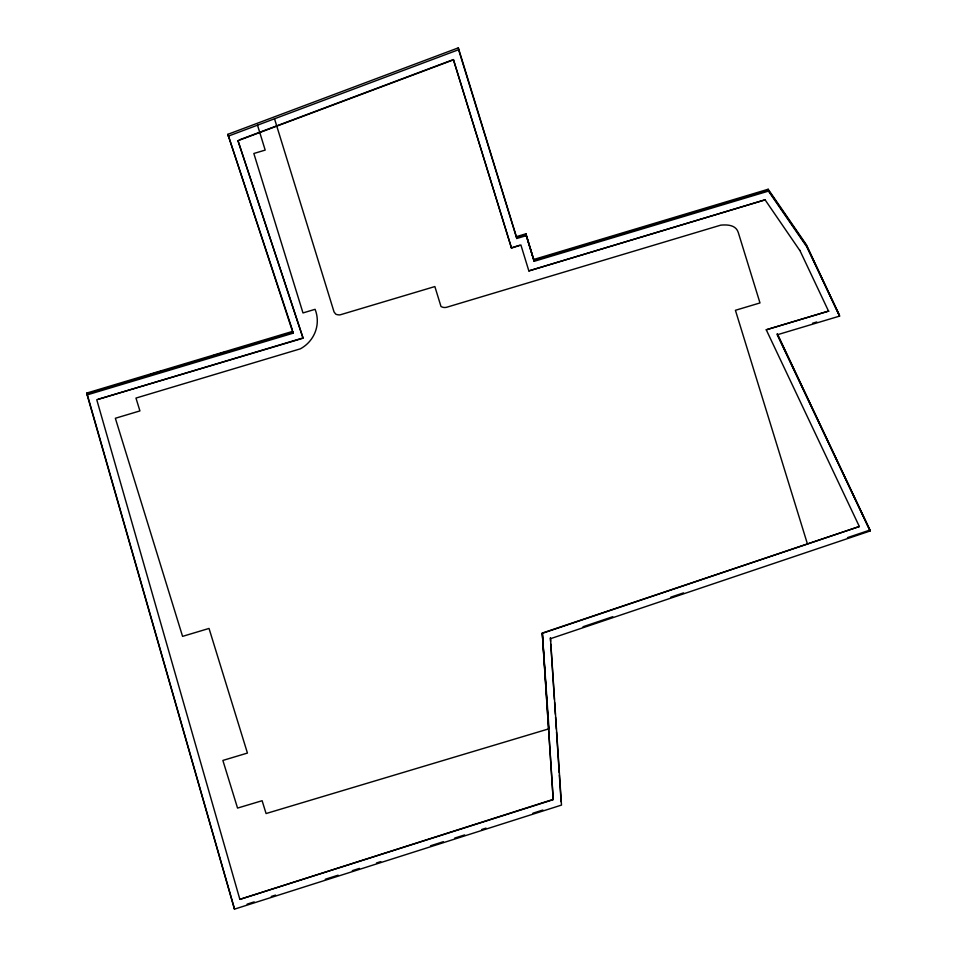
<?xml version="1.0" encoding="UTF-8"?>
<svg xmlns="http://www.w3.org/2000/svg" width="957" height="957" viewBox="0 0 957 957"><rect width="100%" height="100%" fill="white"/><g stroke="black" fill="none" stroke-linecap="round" stroke-linejoin="round"><path stroke-width="1.44" d="M550.442 637.721L561.496 805.088L234.453 909.15L87.135 394.894L293.105 333.192L227.886 134.315L458.319 47.85L516.636 237.551L526.087 234.716L533.994 260.376L768.315 190.18L806.56 245.734L839.456 315.176M228.185 136.181L458.606 49.704L458.319 47.85M239.334 139.889L453.427 59.561L511.493 248.078L520.895 244.968L528.85 270.903L765.086 199.834L528.85 270.903M257.505 125.176L265.185 150.093L253.844 153.491L302.986 312.939L315.08 309.314A32.741 31.796 -9.1 0 1 300.378 348.827L135.966 398.076L139.925 410.912L115.354 418.269L182.572 636.369L209.033 628.438L247.432 753.063L222.873 760.432L237.551 808.079L262.122 800.722L266.082 813.546L548.995 728.791L542.344 633.343L859.338 526.517L542.296 633.056L553.23 799.669L239.86 899.377L96.765 399.727L303.07 338.204L237.982 140.703L453.474 59.836L511.493 248.078M583.016 626.751L612.743 616.727M670.797 597.168L683.549 592.873M847.519 537.619L868.609 530.513M550.598 638.654L870.164 530.968L777.562 334.232M542.296 633.056L553.182 799.394L239.86 899.377M247.097 904.15L254.215 901.889M271.274 896.458L275.544 895.106M325.308 879.268L338.108 875.188M352.32 870.667L359.437 868.406M376.496 862.975L380.766 861.623M430.53 845.785L443.33 841.717M454.707 838.093L464.659 834.923M481.718 829.504L485.989 828.14M532.905 813.211L542.858 810.041M525.943 233.795L516.493 236.618L516.792 238.484L526.242 235.649L525.943 233.795L534.15 261.309L768.471 191.113L806.715 246.655L839.6 316.109L777.24 334.783L870.164 530.968M511.445 247.803L519.543 245.375M87.135 394.894L86.836 393.04L292.806 331.325L293.105 333.192M533.85 259.455L768.172 189.247L806.416 244.801L839.6 316.109M150.895 374.307L161.649 371.089M213.232 355.633L225.326 352.009M86.979 393.961L292.962 332.258M98.188 399.296L303.022 337.929L237.982 140.703M766.246 329.782L828.606 311.097L766.246 329.782L859.338 526.517M812.529 323.239L816.776 321.971M765.086 199.834L799.801 250.471M799.753 250.184L828.654 311.372M777.096 333.861L870.021 530.034M227.886 134.315L292.352 329.914M807.457 544.019L735.419 310.295L759.99 302.938L738.242 232.384C735.801 224.871 727.392 224.56 720.8 225.134L446.799 307.221A7.106 6.902 -9.1 0 1 442.481 307.149L441.01 306.539L434.861 286.562L339.974 314.889A10.587 10.288 -9.1 0 1 336.541 314.458L336.051 314.267A1.699 1.651 -9.1 0 1 335.716 314.075L334.053 311.958L274.515 118.788M526.242 235.649L534.15 261.309M458.606 49.704L516.792 238.484M86.836 393.04L234.309 908.217M768.172 189.247L768.471 191.113M234.154 907.296L234.453 909.15M543.911 658.32L544.114 661.311M550.395 638.283L550.586 641.262M550.789 644.24L554.402 699.388M554.593 702.366L555.371 714.293M555.574 717.272L556.352 729.174M556.531 731.997L559.199 772.706M559.355 775.086L561.101 801.775"/></g></svg>
